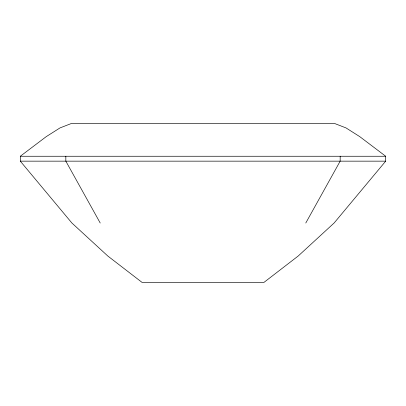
<?xml version="1.0" encoding="UTF-8"?>
<svg xmlns="http://www.w3.org/2000/svg" width="406" height="406" viewBox="0 0 406 406"><rect width="100%" height="100%" fill="white"/><g stroke="black" fill="none" stroke-linecap="round" stroke-linejoin="round"><path stroke-width="0.61" d="M305.784 223.011L340.167 161.152L340.167 156.254M385.7 161.152L334.108 223.011L298.207 256.008L263.91 282.429L142.09 282.429L107.793 256.008L71.892 223.011L20.3 161.152L20.3 156.254L46.243 136.634L59.997 127.915L71.197 123.571L334.803 123.571L346.003 127.915L359.757 136.634L385.7 156.254L385.7 161.152L20.3 161.152M20.3 156.254L385.7 156.254M100.216 223.011L65.833 161.152L65.833 156.254"/></g></svg>
